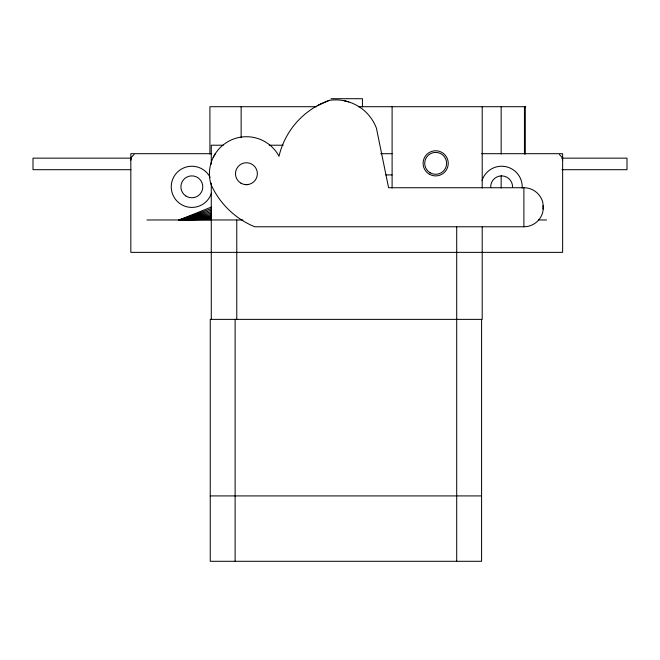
<?xml version="1.0" encoding="UTF-8"?>
<svg xmlns="http://www.w3.org/2000/svg" width="660" height="660" viewBox="0 0 660 660"><rect width="100%" height="100%" fill="white"/><g stroke="black" fill="none" stroke-linecap="round" stroke-linejoin="round"><path stroke-width="0.99" d="M235.125 561.297L235.125 319.374M456.704 561.297L456.704 227.056M481.585 319.374L481.585 561.297L210.243 561.297L210.243 319.374L482.204 319.374L482.204 227.056M501.163 154.069L501.163 106.706M329.356 100.337A78.243 78.243 0 0 0 278.982 156.304L277.934 154.325A36.993 36.993 0 0 0 211.084 184.635A82.277 82.277 0 0 0 254.694 226.776L523.891 226.776L523.891 187.737L388.583 187.737L376.431 128.205A43.585 43.585 0 0 0 329.356 100.337L317.411 105.658M524.444 154.069L524.444 106.706M130.828 160.124L131.703 156.907L134.079 154.547M213.18 157.476L215.474 153.433M319.976 104.577L320.413 104.173M211.274 207.1L179.099 219.97L211.274 219.706M211.274 208.717L179.099 219.97L211.274 219.26M211.274 210.292L179.099 219.97L211.274 218.641M211.274 211.81L179.099 219.97L211.274 217.849M211.274 213.246L179.099 219.97L211.274 216.901M211.274 214.591L179.099 219.97L211.274 215.812M248.474 184.453L247.946 184.519A8.844 8.844 0 0 1 244.893 184.519L244.373 184.453M331.056 98.703L362.423 98.703L362.423 106.953M316.742 106.706L209.913 106.706L209.913 154.069M358.306 106.706L525.74 106.706M223.204 145.216L211.274 145.216L211.274 164.29M269.23 145.216L283.214 145.216M211.81 153.689L130.828 153.689L130.828 252.359L562.642 252.359L562.642 153.689L481.668 153.689M380.729 153.689L392.057 153.689M130.969 158.144L33 158.144L33 169.702L130.969 169.702M562.031 158.144L627 158.144L627 169.702L562.031 169.702M385.869 174.925L392.048 174.925M146.924 219.97L242.938 219.97M538.51 219.97L546.554 219.97M210.243 495.916L481.585 495.916M344.066 100.708L348.835 101.937M559.399 154.547L561.775 156.907L562.642 160.124M525.286 106.706L525.286 154.069M501.163 175.692L501.163 188.05M482.204 106.706L482.204 188.05M392.106 106.706L392.106 188.05M241.139 106.706L241.139 137.594M236.775 219.97L236.775 319.374M211.274 183.109L211.274 319.374M490.71 187.514A10.939 10.939 0 0 1 501.633 175.89A10.939 10.939 0 0 1 512.548 187.514M523.891 226.776A19.52 19.52 0 0 0 542.751 212.305L543.411 207.256L542.751 202.199A19.52 19.52 0 0 0 523.891 187.737M211.431 193.19A20.592 20.592 0 0 1 180.691 204.138A20.592 20.592 0 0 1 177.961 171.625A20.592 20.592 0 0 1 210.094 177.284M482.047 180.469A20.592 20.592 0 0 1 522.184 188.125M543.205 205.623L543.205 208.882L543.205 205.623M185.79 195.938A10.939 10.939 0 0 0 202.768 187.514A10.939 10.939 0 0 0 186.978 177.029A10.939 10.939 0 0 0 185.79 195.938M240.95 183.175A10.939 10.939 0 0 0 257.367 173.704A10.939 10.939 0 0 0 240.95 164.225A10.939 10.939 0 0 0 240.95 183.175M430.196 172.813A10.939 10.939 0 0 0 446.606 163.342A10.939 10.939 0 0 0 430.196 153.862A10.939 10.939 0 0 0 430.196 172.813M429.38 174.232A12.581 12.581 0 0 0 448.247 163.342A12.581 12.581 0 0 0 429.38 152.444A12.581 12.581 0 0 0 429.38 174.232"/></g></svg>
